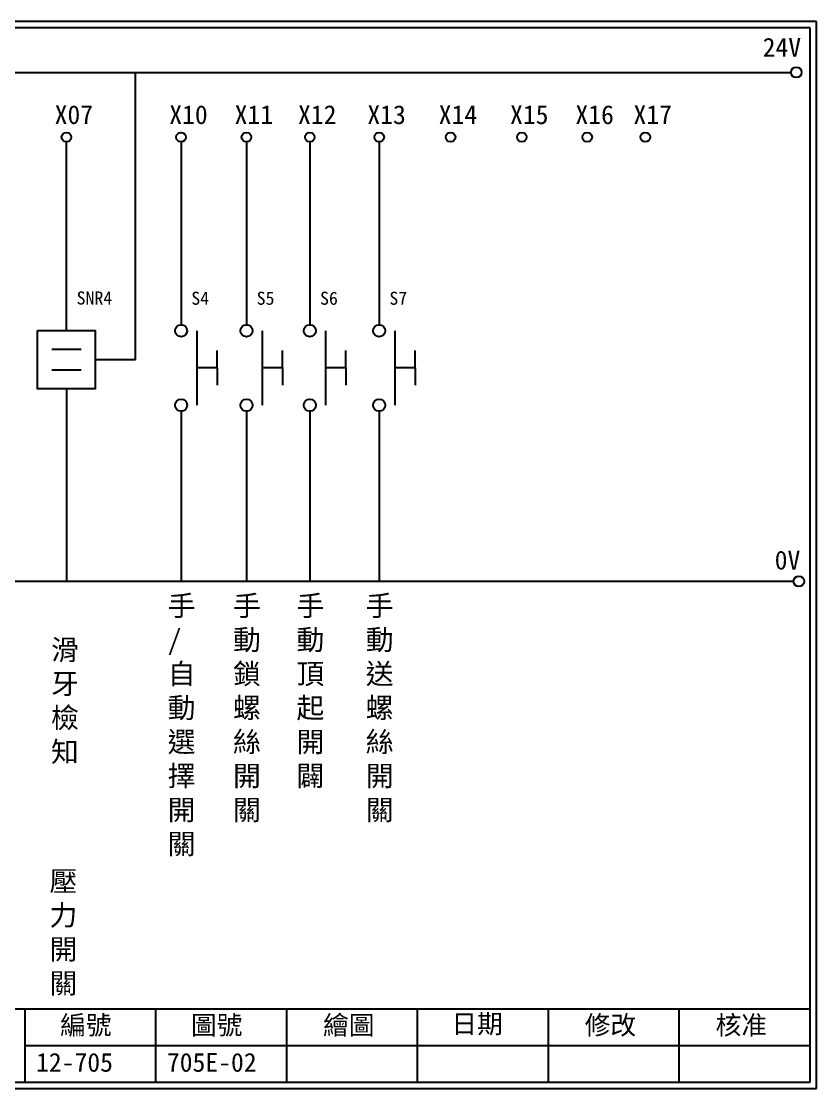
# Model space of a CAD drawing. Extents: x 275 to 562, y 265 to 469.
# Drawn here: x 410 to 561.9, y 264.9 to 468.9 of the extents above; entities that cross this region are included whole.
import ezdxf

# ---------------------------------------------------------------- set-up
doc = ezdxf.new("R2010")
doc.units = 0
doc.layers.get('0').update_dxf_attribs({"linetype": 'CONTINUOUS'})
doc.layers.add('圖框層', color=7, linetype='CONTINUOUS')
doc.layers.add('標尺寸層', color=3, linetype='CONTINUOUS')
doc.styles.add('CNS', font='romanc.shx', dxfattribs={"bigfont": 'chineset.shx'})
doc.styles.add('STSL', font='KAIU.TTF')

msp = doc.modelspace()

# ---------------------------------------------------------------- linework, layer by layer
for p, q in [((431.79, 404.26), (431.79, 459.17)), ((418.57, 409.84), (418.57, 445.86)), ((447.34, 402.67), (447.34, 405.98)), ((459.83, 402.67), (459.83, 405.98)), ((471.94, 402.67), (471.94, 405.98)), ((485.19, 402.67), (485.19, 405.98)), ((424.08, 404.26), (431.79, 404.26)), ((447.34, 402.67), (447.34, 399.36)), ((459.83, 402.67), (459.83, 399.36)), ((471.94, 402.67), (471.94, 399.36)), ((485.19, 402.67), (485.19, 399.36)), ((418.57, 398.68), (418.57, 361.9))]:
    msp.add_line(p, q)
msp.add_lwpolyline([(413.05, 409.84), (424.08, 409.84), (424.08, 398.68), (413.05, 398.68)], close=True)
for centre in [(558.02, 459.17), (558.5, 361.9)]:
    msp.add_circle(centre, 1)
at = {"layer": '圖框層', "color": 7}
for p, q in [((561.9, 468.91), (274.9, 468.91)), ((560.65, 467.66), (276.15, 467.66)), ((560.65, 266.2), (560.65, 467.66)), ((561.9, 264.95), (561.9, 468.91)), ((276.15, 280.2), (560.65, 280.2)), ((410.65, 266.2), (410.65, 280.2)), ((435.65, 266.2), (435.65, 280.2)), ((460.65, 266.2), (460.65, 280.2)), ((485.65, 266.2), (485.65, 280.2)), ((510.65, 266.2), (510.65, 280.2)), ((535.65, 266.2), (535.65, 280.2)), ((410.65, 273.2), (560.65, 273.2)), ((276.15, 266.2), (560.65, 266.2)), ((274.9, 264.95), (561.9, 264.95))]:
    msp.add_line(p, q, dxfattribs=at)
at = {"layer": '標尺寸層', "color": 7}
for p, q in [((279.42, 459.17), (557.02, 459.17)), ((440.47, 445.86), (440.47, 410.94)), ((452.96, 445.86), (452.96, 410.94)), ((465.07, 445.86), (465.07, 410.94)), ((478.32, 445.86), (478.32, 410.94)), ((443.47, 409.79), (443.47, 395.56)), ((455.96, 409.79), (455.96, 395.56)), ((468.08, 409.79), (468.08, 395.56)), ((481.32, 409.79), (481.32, 395.56)), ((415.8, 406.29), (421.37, 406.29)), ((415.8, 402.32), (421.37, 402.32)), ((447.34, 402.67), (443.47, 402.67)), ((459.83, 402.67), (455.96, 402.67)), ((471.94, 402.67), (468.08, 402.67)), ((485.19, 402.67), (481.32, 402.67)), ((440.47, 394.41), (440.47, 361.9)), ((452.96, 394.41), (452.96, 361.9)), ((465.07, 394.41), (465.07, 361.9)), ((478.32, 394.41), (478.32, 361.9)), ((279.63, 361.9), (557.5, 361.9))]:
    msp.add_line(p, q, dxfattribs=at)
for centre, radius in [((418.57, 446.78), 0.92), ((440.47, 446.78), 0.92), ((452.96, 446.78), 0.92), ((465.07, 446.78), 0.92), ((478.32, 446.78), 0.92), ((491.95, 446.78), 0.92), ((505.57, 446.78), 0.92), ((518.06, 446.78), 0.92), ((529.16, 446.78), 0.92), ((440.47, 409.79), 1.15), ((452.96, 409.79), 1.15), ((465.07, 409.79), 1.15), ((478.32, 409.79), 1.15), ((440.47, 395.56), 1.15), ((452.96, 395.56), 1.15), ((465.07, 395.56), 1.15), ((478.32, 395.56), 1.15)]:
    msp.add_circle(centre, radius, dxfattribs=at)

# ---------------------------------------------------------------- texts
at = {"layer": '圖框層', "color": 4, "style": 'STSL'}
for s, height, p in [('24V', 3.6, (551.58, 462.16)), ('X07', 3.6, (416.31, 449.28)), ('X10', 3.6, (438.21, 449.28)), ('X11', 3.6, (450.7, 449.28)), ('X12', 3.6, (462.81, 449.28)), ('X13', 3.6, (476.06, 449.28)), ('X14', 3.6, (489.69, 449.28)), ('X15', 3.6, (503.32, 449.28)), ('X16', 3.6, (515.81, 449.28)), ('X17', 3.6, (526.9, 449.28)), ('SNR4', 2.5, (420.51, 414.8)), ('S4', 2.5, (442.42, 414.75)), ('S5', 2.5, (454.91, 414.75)), ('S6', 2.5, (467.02, 414.75)), ('S7', 2.5, (480.27, 414.75)), ('0V', 3.6, (553.88, 364.15)), ('繪圖', 3.6, (467.59, 275.29)), ('日期', 3.6, (492.12, 275.53)), ('編號', 3.6, (417.36, 275.28)), ('圖號', 3.6, (442.36, 275.28)), ('修改', 3.6, (517.59, 275.29)), ('核准', 3.6, (542.59, 275.29)), ('12-705', 3.6, (412.76, 268.17)), ('705E-02', 3.6, (437.76, 268.17))]:
    msp.add_text(s, height=height, dxfattribs=at).set_placement(p)
at = {"layer": '標尺寸層', "color": 7, "char_height": 3.9, "width": 4.9608, "style": 'CNS'}
for s, insert, attachment_point in [('{\\fDFKai-SB|b0|i0|c136|p65;手\\P/\\P自動選擇開關}', (437.9, 359.18), 1), ('{\\fDFKai-SB|b0|i0|c136|p65;手動鎖螺絲開關}', (450.39, 359.18), 1), ('{\\fDFKai-SB|b0|i0|c136|p65;手動頂起開闢}', (462.51, 359.18), 1), ('{\\fDFKai-SB|b0|i0|c136|p65;手動送螺絲開關}', (475.75, 359.18), 1), ('{\\fDFKai-SB|b0|i0|c136|p65;滑牙檢知}', (418.27, 338.88), 5), ('{\\fDFKai-SB|b0|i0|c136|p65;壓力開關}', (417.99, 294.63), 5)]:
    msp.add_mtext(s, dxfattribs=dict(at, insert=insert, attachment_point=attachment_point))

doc.saveas('drawing.dxf')
